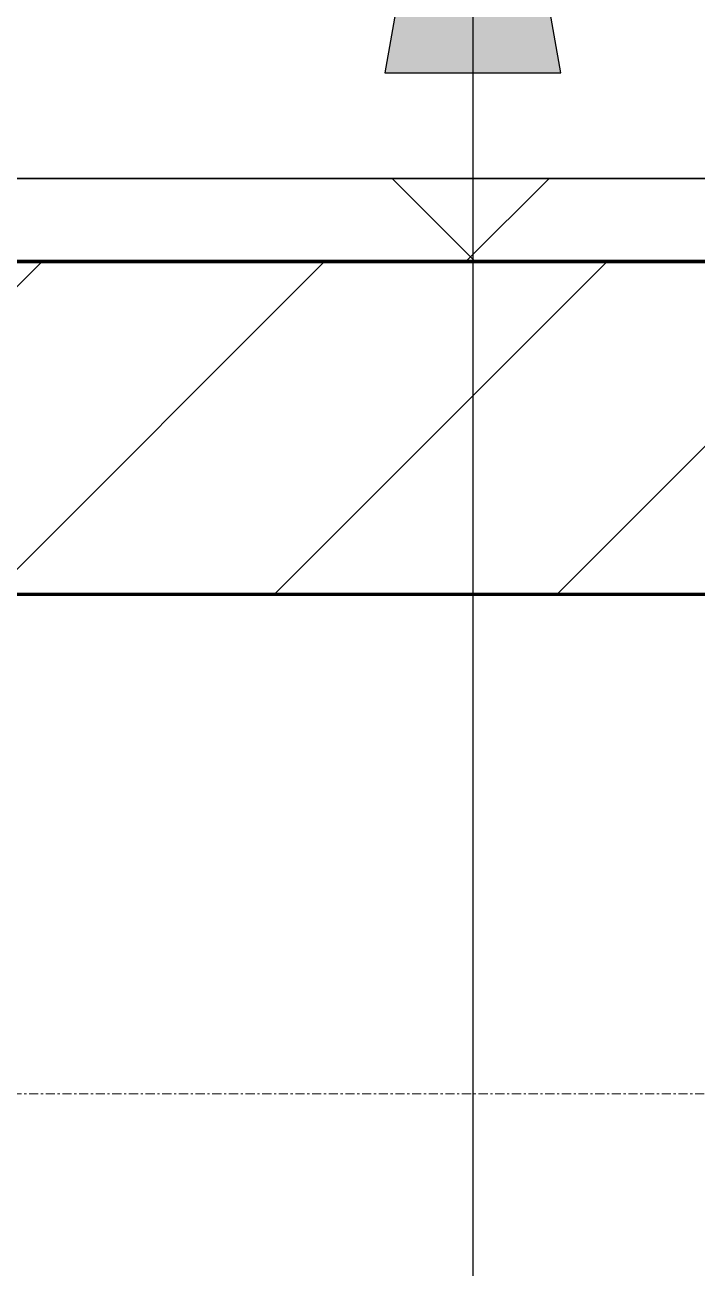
# Model space of a CAD drawing. Header units: millimetres. Extents: x -794334 to -714814, y -17806 to 22403.
# Drawn here: x -784307 to -783904, y -4426 to -3679 of the extents above; entities that cross this region are included whole.
import ezdxf
from ezdxf.xclip import XClip

# ---------------------------------------------------------------- set-up
doc = ezdxf.new("R2010")
doc.units = ezdxf.units.MM
doc.header["$XCLIPFRAME"] = 0
doc.linetypes.add('DPA_Grid _ Level 100', pattern=[10, 5.5, -1.6, 1.3, -1.6])
for name, color, linetype, lineweight in [('A-ANNO-NOTE', 3, 'Continuous', 25), ('A-GLAZ-CURT', 2, 'Continuous', 9), ('A-WALL', 5, 'Continuous', 35), ('A-WALL-FNSH', 2, 'Continuous', 35), ('A-WALL-PATT', 1, 'Continuous', 35), ('S-GRID', 251, 'Continuous', 9), ('WALL-E', 2, 'Continuous', 35)]:
    doc.layers.add(name, color=color, linetype=linetype, lineweight=lineweight)
doc.layers.add('A11_ALU.SOLID SHEET', color=2, linetype='Continuous')

# ---------------------------------------------------------------- blocks, each defined once
blk = doc.blocks.new('*U804')
at = {"layer": 'S-GRID', "linetype": 'DPA_Grid _ Level 100'}
blk.add_line((57942.91, -7900), (-14128.88, -7900), dxfattribs=at)
blk = doc.blocks.new('PPLS-PP19_Custom Tile Pattern - Custom Tile Pattern-V48-4252-01 ENLARGED CONCOURSE LEVEL - REFLECTED CEILING PLAN - SHEET 3')
at = {"layer": 'A-GLAZ-CURT'}
for p, q in [((-300, 0), (300, 0)), ((300, 0), (-300, 0)), ((195.99, 0), (213.31, 0)), ((213.31, 0), (195.99, 0)), ((230.06, 0), (300, 0)), ((-300, -50), (300, -50)), ((300, -50), (-300, -50))]:
    blk.add_line(p, q, dxfattribs=at)
for points, knots in [([(-26.88, 0), (-28.01, 0), (-36.28, 0), (-53.55, 0), (-78.2, 0), (-110.94, 0), (-130.52, 0), (-147.74, 0), (-149.07, 0)], [-8711.145794, -8711.145794, -8711.145794, -8711.145794, -8532.293389, -8073.216054, -7508.296369, -7004.680444, -6449.282163, -6277.220794, -6277.220794, -6277.220794, -6277.220794]), ([(-126.5, 0), (-122.44, 0), (-108.71, 0), (-86.68, 0), (-63.44, 0), (-54.4, 0), (-48.53, 0), (-36.3, 0), (-29.79, 0), (-26.94, 0)], [-5231.017328, -5231.017328, -5231.017328, -5231.017328, -4994.692869, -4542.524482, -4008.285538, -3689.699207, -3546.54457, -3315.260113, -3120.46695, -3120.46695, -3120.46695, -3120.46695]), ([(9.32, 0), (9.08, 0), (7.65, 0), (2.57, 0), (-12.23, 0), (-25.64, 0), (-40, 0), (-56.24, 0), (-75.59, 0), (-94, 0), (-112.01, 0), (-114.94, 0), (-115.63, 0)], [-2922.926651, -2922.926651, -2922.926651, -2922.926651, -2882.788014, -2720.818881, -2518.50168, -2125.455881, -1792.521578, -1466.981642, -1208.454564, -789.402658, -501.969187, -243.577221, -243.577221, -243.577221, -243.577221]), ([(31.18, 0), (25.97, 0), (11.99, 0), (-16.92, 0), (-47.42, 0), (-65.77, 0), (-66.37, 0), (-66.38, 0)], [-4496.803627, -4496.803627, -4496.803627, -4496.803627, -4222.080604, -3745.412743, -2981.410125, -2542.574734, -2498.224237, -2498.224237, -2498.224237, -2498.224237]), ([(-36.78, 0), (-32.43, 0), (-19.22, 0), (8.83, 0), (43.36, 0), (70.92, 0), (82.12, 0), (83.66, 0)], [-6191.144455, -6191.144455, -6191.144455, -6191.144455, -5862.463379, -5340.621928, -4573.028122, -4094.177415, -3869.465285, -3869.465285, -3869.465285, -3869.465285]), ([(-36.29, 0), (-36.29, 0), (-34.66, 0), (-29.13, 0), (-27.2, 0), (-26.77, 0)], [-9150.272121, -9150.272121, -9150.272121, -9150.272121, -9057.163041, -8919.836787, -8848.475467, -8848.475467, -8848.475467, -8848.475467]), ([(30.82, 0), (29.27, 0), (20.14, 0), (3.54, 0), (-16.58, 0), (-34.76, 0), (-36.04, 0)], [-10462.034656, -10462.034656, -10462.034656, -10462.034656, -10363.088938, -9884.23066, -9424.652049, -9182.880979, -9182.880979, -9182.880979, -9182.880979]), ([(-30.76, 0), (-30.73, 0), (-30.4, 0), (-29, 0), (-27.14, 0)], [-54176.191683, -54176.191683, -54176.191683, -54176.191683, -54157.274271, -53984.819737, -53984.819737, -53984.819737, -53984.819737]), ([(-30.52, 0), (-27.11, 0), (-17.83, 0), (5.99, 0), (22.06, 0), (37.44, 0), (45.92, 0), (57.76, 0), (64.47, 0), (72.74, 0), (75.22, 0), (76.03, 0), (76.21, 0)], [-2323.618664, -2323.618664, -2323.618664, -2323.618664, -2142.497158, -1716.209403, -1206.526904, -1089.329421, -901.315459, -753.071572, -495.328968, -421.953223, -334.951786, -290.452333, -290.452333, -290.452333, -290.452333]), ([(-13, 0), (-14.35, 0), (-17.68, 0), (-25.97, 0), (-29.52, 0), (-30.21, 0)], [-55207.591944, -55207.591944, -55207.591944, -55207.591944, -54789.006179, -54461.685999, -54290.791712, -54290.791712, -54290.791712, -54290.791712]), ([(8.33, 0), (8.19, 0), (7.18, 0), (0.32, 0), (-13.89, 0), (-24.92, 0), (-29.03, 0)], [-3574.286521, -3574.286521, -3574.286521, -3574.286521, -3526.962355, -3285.499107, -2903.012179, -2680.714891, -2680.714891, -2680.714891, -2680.714891]), ([(-28.98, 0), (-28.66, 0), (-27.39, 0), (-24.45, 0), (-22.56, 0)], [-166.548282, -166.548282, -166.548282, -166.548282, -102.06493, 0, 0, 0, 0]), ([(-28.57, 0), (-26.93, 0), (-20.29, 0), (-11.45, 0), (2.08, 0), (13.15, 0), (21.24, 0), (24.62, 0), (24.72, 0), (24.72, 0)], [-5361.429781, -5361.429781, -5361.429781, -5361.429781, -5261.36855, -5050.479954, -4785.90057, -4596.498881, -4445.288762, -4384.376941, -4376.041937, -4376.041937, -4376.041937, -4376.041937]), ([(40.22, 0), (35.23, 0), (24.1, 0), (2.64, 0), (-15.45, 0), (-24.62, 0), (-27.03, 0)], [-4066.332663, -4066.332663, -4066.332663, -4066.332663, -3766.694881, -3333.063701, -2994.501669, -2823.196133, -2823.196133, -2823.196133, -2823.196133]), ([(76.63, 0), (74.8, 0), (67.65, 0), (53.52, 0), (37, 0), (24.07, 0), (12.82, 0), (-2.9, 0), (-17.88, 0), (-25.11, 0), (-26.97, 0)], [-3095.572228, -3095.572228, -3095.572228, -3095.572228, -2950.589685, -2634.532728, -2313.748533, -2106.613311, -1925.670641, -1617.263037, -1290.787923, -1176.321396, -1176.321396, -1176.321396, -1176.321396]), ([(-26.95, 0), (-21.21, 0), (-9.74, 0), (4.23, 0), (9.64, 0), (10.14, 0), (10.18, 0)], [-3887.025958, -3887.025958, -3887.025958, -3887.025958, -3589.737505, -3285.047089, -3066.359526, -3044.715262, -3044.715262, -3044.715262, -3044.715262]), ([(-26.65, 0), (-23.01, 0), (-13.67, 0), (8.61, 0), (15.02, 0), (22.91, 0), (31, 0), (36.29, 0), (39.94, 0), (40.43, 0)], [-3113.700791, -3113.700791, -3113.700791, -3113.700791, -2864.387349, -2439.246196, -2084.094819, -1956.422387, -1818.904206, -1645.594513, -1619.124411, -1619.124411, -1619.124411, -1619.124411]), ([(-25.83, 0), (-23.41, 0), (-19.78, 0), (-15.75, 0), (-15.19, 0)], [-53946.991625, -53946.991625, -53946.991625, -53946.991625, -53749.15266, -53717.791567, -53717.791567, -53717.791567, -53717.791567]), ([(-22.56, 0), (-20.27, 0), (-17.03, 0), (-11.36, 0), (-7.66, 0), (-6.6, 0), (-6.44, 0)], [-56468.192263, -56468.192263, -56468.192263, -56468.192263, -56344.022017, -56303.229861, -56166.290093, -56124.392176, -56124.392176, -56124.392176, -56124.392176]), ([(-15.19, 0), (-13.07, 0), (7.19, 0), (28.69, 0), (40.91, 0)], [-461.142613, -461.142613, -461.142613, -461.142613, -429.606584, -391.241936, -391.241936, -391.241936, -391.241936]), ([(-6.54, 0), (-6.73, 0), (-7.2, 0), (-7.6, 0), (-7.79, 0)], [-56009.792147, -56009.792147, -56009.792147, -56009.792147, -55949.290093, -55895.192118, -55895.192118, -55895.192118, -55895.192118]), ([(-2.63, 0), (-2.47, 0), (-1.22, 0), (4.92, 0), (15.97, 0), (22.54, 0), (24.49, 0)], [-226.825321, -226.825321, -226.825321, -226.825321, -220.269177, -206.416616, -198.214427, -187.717507, -187.717507, -187.717507, -187.717507]), ([(40.92, 0), (39.27, 0), (30.89, 0), (12, 0), (3.08, 0), (-1.67, 0), (-2.25, 0)], [-312.718404, -312.718404, -312.718404, -312.718404, -307.516438, -285.83788, -246.234814, -234.646884, -234.646884, -234.646884, -234.646884]), ([(24.69, 0), (24.54, 0), (20.99, 0), (15.48, 0), (10.8, 0), (9.63, 0)], [-4368.572414, -4368.572414, -4368.572414, -4368.572414, -4306.476363, -4080.000647, -3772.857994, -3772.857994, -3772.857994, -3772.857994]), ([(18.16, 0), (19.15, 0), (24.25, 0), (25.66, 0), (26.12, 0)], [-5700.113719, -5700.113719, -5700.113719, -5700.113719, -5554.232259, -5302.431367, -5302.431367, -5302.431367, -5302.431367]), ([(108.51, 0), (106.78, 0), (102.54, 0), (92.38, 0), (85.59, 0), (74.4, 0), (62.26, 0), (51.85, 0), (43.81, 0), (29.53, 0), (20.67, 0), (18.85, 0), (18.16, 0)], [-7891.265505, -7891.265505, -7891.265505, -7891.265505, -7723.759874, -7531.75727, -7135.649961, -6924.452779, -6738.82075, -6548.303034, -6314.283804, -6135.05769, -5972.647715, -5832.674503, -5832.674503, -5832.674503, -5832.674503]), ([(27.44, 0), (27.9, 0), (29.54, 0), (38.07, 0), (53.39, 0), (71.67, 0), (84.83, 0), (86.01, 0), (92.51, 0), (94.33, 0)], [-5037.309798, -5037.309798, -5037.309798, -5037.309798, -4887.603822, -4705.298446, -4353.683244, -3960.84581, -3759.045785, -3336.541051, -2783.776468, -2783.776468, -2783.776468, -2783.776468]), ([(27.89, 0), (29.09, 0), (33.4, 0), (48.37, 0), (71.92, 0), (94.49, 0), (106.46, 0), (108.75, 0)], [-147.777612, -147.777612, -147.777612, -147.777612, -135.792042, -118.513713, -97.899267, -63.759246, -55.915853, -55.915853, -55.915853, -55.915853]), ([(136.44, 0), (121.66, 0), (86.93, 0), (51.16, 0), (31.18, 0)], [-106.750556, -106.750556, -106.750556, -106.750556, -59.610984, 0, 0, 0, 0]), ([(168.37, 0), (167.68, 0), (162.47, 0), (147.02, 0), (109.77, 0), (76.86, 0), (57.82, 0), (46.51, 0), (41.18, 0), (36.02, 0), (35.54, 0), (35.54, 0)], [-543.375029, -543.375029, -543.375029, -543.375029, -530.793311, -458.593899, -401.860199, -357.622665, -341.267687, -334.000314, -326.15566, -319.318397, -317.489778, -317.489778, -317.489778, -317.489778]), ([(36.29, 0), (37.77, 0), (48.82, 0), (64.79, 0), (95.91, 0), (124.45, 0), (132.42, 0), (134.6, 0)], [-314.598523, -314.598523, -314.598523, -314.598523, -305.899624, -287.17622, -249.500363, -194.761443, -152.241002, -152.241002, -152.241002, -152.241002]), ([(70.61, 0), (66.16, 0), (55.8, 0), (45.37, 0), (41.21, 0), (40.9, 0)], [-4647.237329, -4647.237329, -4647.237329, -4647.237329, -4326.416877, -4098.545751, -4079.97172, -4079.97172, -4079.97172, -4079.97172]), ([(40.91, 0), (44.04, 0), (51.7, 0), (58.74, 0), (61.34, 0), (61.45, 0)], [-1610.547967, -1610.547967, -1610.547967, -1610.547967, -1443.202566, -1228.752106, -1120.932285, -1120.932285, -1120.932285, -1120.932285]), ([(103.09, 0), (101.08, 0), (86.31, 0), (65.15, 0), (46.53, 0), (41.05, 0)], [-375.435014, -375.435014, -375.435014, -375.435014, -369.147452, -330.153101, -312.862512, -312.862512, -312.862512, -312.862512]), ([(53.18, 0), (53.06, 0), (52.22, 0), (47.88, 0), (43.59, 0), (42.02, 0)], [-622.740158, -622.740158, -622.740158, -622.740158, -566.066452, -360.610861, -249.096063, -249.096063, -249.096063, -249.096063]), ([(42.03, 0), (56.01, 0), (88.78, 0), (120.63, 0), (138.28, 0), (138.53, 0)], [-390.072149, -390.072149, -390.072149, -390.072149, -346.313304, -291.370682, -290.5735, -290.5735, -290.5735, -290.5735]), ([(61.47, 0), (61.47, 0), (61.21, 0), (54.61, 0), (53.71, 0), (53.56, 0)], [-1113.311073, -1113.311073, -1113.311073, -1113.311073, -1096.402191, -891.204116, -747.28819, -747.28819, -747.28819, -747.28819]), ([(76.22, 0), (75.58, 0), (73.64, 0), (71.05, 0), (70.61, 0)], [-193.634889, -193.634889, -193.634889, -193.634889, -31.537676, 0, 0, 0, 0]), ([(94.4, 0), (94.4, 0), (94.64, 0), (99.11, 0), (108.97, 0), (120.79, 0), (139.94, 0), (158.58, 0), (171.64, 0), (176.5, 0)], [-2348.345796, -2348.345796, -2348.345796, -2348.345796, -2310.419338, -2233.599744, -2052.234781, -1843.028543, -1530.39897, -1095.004608, -795.364705, -795.364705, -795.364705, -795.364705]), ([(129.02, 0), (129.02, 0), (124.41, 0), (122.35, 0), (114.96, 0), (108.04, 0), (103.09, 0)], [-35.386604, -35.386604, -35.386604, -35.386604, -31.430235, -22.807238, -15.488593, 0, 0, 0, 0]), ([(107.97, 0), (107.2, 0), (105.63, 0), (105.23, 0), (105.23, 0)], [-9006.33563, -9006.33563, -9006.33563, -9006.33563, -8966.157302, -8929.495943, -8929.495943, -8929.495943, -8929.495943]), ([(108.8, 0), (113.7, 0), (119.84, 0), (128.63, 0), (128.95, 0)], [-55.85952, -55.85952, -55.85952, -55.85952, -39.050993, -35.895543, -35.895543, -35.895543, -35.895543]), ([(114.39, 0), (114.2, 0), (112.97, 0), (110.89, 0), (108.82, 0)], [-8148.58938, -8148.58938, -8148.58938, -8148.58938, -8105.191388, -7901.109609, -7901.109609, -7901.109609, -7901.109609]), ([(157.9, 0), (156.77, 0), (151.67, 0), (143.29, 0), (134.04, 0), (126.24, 0), (118.6, 0), (114.33, 0), (112.31, 0), (109.01, 0)], [-10292.955006, -10292.955006, -10292.955006, -10292.955006, -10098.273015, -9847.788484, -9677.714971, -9567.007022, -9453.21225, -9220.200448, -9025.474586, -9025.474586, -9025.474586, -9025.474586]), ([(128.58, 0), (128.8, 0), (130.16, 0), (139.26, 0), (152.67, 0), (161.24, 0), (162.19, 0), (162.75, 0)], [-633.326174, -633.326174, -633.326174, -633.326174, -627.736123, -618.981161, -602.094757, -592.980799, -581.414464, -581.414464, -581.414464, -581.414464]), ([(137.1, 0), (136, 0), (133.64, 0), (129.87, 0), (129.11, 0)], [-670.405967, -670.405967, -670.405967, -670.405967, -651.020627, -640.742133, -640.742133, -640.742133, -640.742133]), ([(193.8, 0), (193.33, 0), (190.11, 0), (183.13, 0), (171, 0), (161.95, 0), (161.28, 0), (158.35, 0), (157.85, 0), (157.77, 0)], [-11665.349007, -11665.349007, -11665.349007, -11665.349007, -11565.880756, -11105.624034, -10839.086983, -10768.332124, -10666.779182, -10580.760289, -10550.278881, -10550.278881, -10550.278881, -10550.278881]), ([(176.68, 0), (174.11, 0), (167.71, 0), (159.34, 0), (158.33, 0), (158.3, 0)], [-153.283485, -153.283485, -153.283485, -153.283485, -143.776725, -129.632772, -123.352749, -123.352749, -123.352749, -123.352749]), ([(159.07, 0), (159.13, 0), (160.84, 0), (165.21, 0), (171.7, 0), (175.83, 0), (176.43, 0)], [-115.643202, -115.643202, -115.643202, -115.643202, -114.681583, -87.660824, -65.295536, -61.676374, -61.676374, -61.676374, -61.676374]), ([(162.75, 0), (165.4, 0), (170.91, 0), (172.61, 0), (172.61, 0)], [-111.264224, -111.264224, -111.264224, -111.264224, -56.742688, -19.085662, -19.085662, -19.085662, -19.085662]), ([(247.1, 0), (246.76, 0), (245.04, 0), (238.34, 0), (226.56, 0), (221.1, 0), (200.27, 0), (182.99, 0), (174.27, 0), (169.67, 0), (168.99, 0)], [-9649.085549, -9649.085549, -9649.085549, -9649.085549, -9581.591397, -9406.094246, -9221.510254, -9016.44624, -8717.832359, -8253.978395, -8152.463617, -8069.855175, -8069.855175, -8069.855175, -8069.855175]), ([(171.51, 0), (176.48, 0), (193.23, 0), (201.73, 0), (208.81, 0), (213.9, 0), (241.96, 0), (266.73, 0), (281.71, 0), (291.71, 0), (296.52, 0), (297.86, 0), (298.09, 0)], [-7971.819559, -7971.819559, -7971.819559, -7971.819559, -7784.112253, -7606.717214, -7289.299508, -7042.621073, -6582.165592, -6068.460911, -5766.029927, -5566.724884, -5280.360606, -5199.253518, -5199.253518, -5199.253518, -5199.253518]), ([(176.65, 0), (179.93, 0), (187.41, 0), (208.82, 0), (219.42, 0), (230.06, 0)], [-61.227177, -61.227177, -61.227177, -61.227177, -41.623857, -24.459831, 0, 0, 0, 0]), ([(176.67, 0), (180.76, 0), (189.46, 0), (201.08, 0), (207.47, 0), (213.96, 0), (215.11, 0)], [-250.602021, -250.602021, -250.602021, -250.602021, -237.955587, -223.92608, -215.862851, -208.75215, -208.75215, -208.75215, -208.75215]), ([(176.68, 0), (180.92, 0), (188.3, 0), (193.62, 0), (194.69, 0), (194.79, 0)], [-791.663793, -791.663793, -791.663793, -791.663793, -529.74427, -295.064701, -265.121568, -265.121568, -265.121568, -265.121568]), ([(300, 0), (286.53, 0), (254.22, 0), (210.58, 0), (186.51, 0), (177.41, 0)], [-285.253232, -285.253232, -285.253232, -285.253232, -244.693688, -187.987675, -154.190936, -154.190936, -154.190936, -154.190936]), ([(215.22, 0), (214.62, 0), (210.55, 0), (203.98, 0), (190.31, 0), (180.83, 0), (177.83, 0)], [-203.825446, -203.825446, -203.825446, -203.825446, -198.527383, -184.406837, -162.427601, -152.286816, -152.286816, -152.286816, -152.286816]), ([(300, 0), (288.22, 0), (262, 0), (230.43, 0), (219.94, 0), (219.02, 0)], [-12528.858583, -12528.858583, -12528.858583, -12528.858583, -11905.454923, -11162.864862, -10856.732305, -10856.732305, -10856.732305, -10856.732305]), ([(219.9, 0), (220.86, 0), (227.84, 0), (242.06, 0), (246.54, 0), (246.96, 0)], [-10670.940496, -10670.940496, -10670.940496, -10670.940496, -10511.382485, -9925.173265, -9834.877357, -9834.877357, -9834.877357, -9834.877357]), ([(284.76, 0), (284.76, 0), (285.09, 0), (287.47, 0), (293.59, 0), (297.76, 0), (300, 0)], [-4110.630118, -4110.630118, -4110.630118, -4110.630118, -4053.389046, -3959.664717, -3862.421465, -3746.95702, -3746.95702, -3746.95702, -3746.95702]), ([(297.38, 0), (295.84, 0), (291.62, 0), (285.38, 0), (284.87, 0)], [-4803.172655, -4803.172655, -4803.172655, -4803.172655, -4358.271401, -4143.037883, -4143.037883, -4143.037883, -4143.037883])]:
    blk.add_open_spline(points, degree=3, knots=knots, dxfattribs=at)
for points in [[(24.49, 0), (25.23, 0), (25.72, 0), (26.04, 0)], [(40.95, 0), (37.75, 0), (34.32, 0), (30.82, 0)], [(80.35, 0), (79.57, 0), (78.27, 0), (76.63, 0)], [(84.06, 0), (83.48, 0), (82.41, 0), (81.72, 0)], [(105.26, 0), (105.47, 0), (106.62, 0), (107.76, 0)], [(108.94, 0), (111.62, 0), (112.7, 0), (113.59, 0)], [(168.74, 0), (168.74, 0), (169.81, 0), (171.51, 0)], [(176.67, 0), (174.29, 0), (171.89, 0), (169.49, 0)], [(172.07, 0), (173.57, 0), (175.08, 0), (176.6, 0)], [(195.11, 0), (194.91, 0), (194.44, 0), (193.8, 0)]]:
    blk.add_open_spline(points, degree=3, dxfattribs=at)
blk = doc.blocks.new('PPLS-PP19_Custom Tile Pattern - Custom Tile Pattern-V49-4252-01 ENLARGED CONCOURSE LEVEL - REFLECTED CEILING PLAN - SHEET 3')
at = {"layer": 'A-GLAZ-CURT'}
for p, q in [((-300, 0), (300, 0)), ((300, 0), (-300, 0)), ((-293.07, 0), (-287.6, 0)), ((-287.6, 0), (-293.07, 0)), ((-287, 0), (-275.75, 0)), ((-275.75, 0), (-287, 0)), ((-300, -50), (300, -50)), ((300, -50), (-300, -50))]:
    blk.add_line(p, q, dxfattribs=at)
at = {"layer": 'A-GLAZ-CURT', "flags": 128}
for points in [[(-300, 0), (-291.56, 0), (-283.3, 0), (-275.2, 0), (-267.26, 0), (-259.45, 0), (-251.77, 0), (-244.2, 0), (-236.74, 0), (-229.36, 0), (-222.06, 0)], [(-222.63, 0), (-229.72, 0), (-236.97, 0), (-244.39, 0), (-251.96, 0), (-259.67, 0), (-267.51, 0), (-275.48, 0), (-283.55, 0), (-291.73, 0), (-300, 0)]]:
    blk.add_lwpolyline(points, dxfattribs=at)
at = {"layer": 'A-GLAZ-CURT'}
blk.add_open_spline([(-300, 0), (-295.85, 0), (-291.72, 0), (-287.63, 0)], degree=3, dxfattribs=at)
for points, knots in [([(-152.67, 0), (-171.19, 0), (-210.79, 0), (-262.56, 0), (-294.48, 0), (-300, 0)], [-16636.165947, -16636.165947, -16636.165947, -16636.165947, -15131.813646, -13729.592194, -13439.944408, -13439.944408, -13439.944408, -13439.944408]), ([(-287.57, 0), (-276.56, 0), (-233.37, 0), (-189.2, 0), (-159.39, 0), (-151.8, 0)], [-5100.249099, -5100.249099, -5100.249099, -5100.249099, -4502.809032, -2700.551212, -2019.520747, -2019.520747, -2019.520747, -2019.520747]), ([(-137.88, 0), (-140.56, 0), (-147.66, 0), (-147.69, 0), (-158.72, 0), (-174.02, 0), (-185.59, 0), (-209.77, 0), (-232.01, 0), (-255.22, 0), (-262.59, 0), (-264.9, 0), (-265.4, 0)], [-3187.727384, -3187.727384, -3187.727384, -3187.727384, -2919.378265, -2477.344047, -2237.412286, -2029.680487, -1755.085331, -1400.429864, -858.079193, -543.655514, -208.940337, 0, 0, 0, 0]), ([(-258.6, 0), (-257.91, 0), (-254.26, 0), (-241.25, 0), (-225.99, 0), (-213.1, 0), (-200.2, 0), (-185.8, 0), (-171.77, 0), (-158.7, 0), (-157.22, 0)], [-5722.54675, -5722.54675, -5722.54675, -5722.54675, -5657.471696, -5413.335975, -5017.494783, -4832.723979, -4666.091899, -4349.945572, -4000.813434, -3840.635403, -3840.635403, -3840.635403, -3840.635403]), ([(-133.82, 0), (-135.51, 0), (-137.8, 0), (-149.31, 0), (-162.01, 0), (-177.91, 0), (-199.46, 0), (-216.65, 0), (-231.26, 0), (-233.46, 0), (-234, 0)], [-2731.647847, -2731.647847, -2731.647847, -2731.647847, -2418.507304, -2308.929706, -2113.765672, -1763.376603, -1422.553702, -978.033455, -846.069444, -682.911962, -682.911962, -682.911962, -682.911962]), ([(-233.49, 0), (-233.44, 0), (-232.38, 0), (-230.74, 0), (-225.3, 0), (-223.63, 0)], [-455.274641, -455.274641, -455.274641, -455.274641, -440.605512, -119.536984, 0, 0, 0, 0])]:
    blk.add_open_spline(points, degree=3, knots=knots, dxfattribs=at)
blk = doc.blocks.new('*U1029')
at = {"layer": 'A-GLAZ-CURT'}
for name, p in [('PPLS-PP19_Custom Tile Pattern - Custom Tile Pattern-V48-4252-01 ENLARGED CONCOURSE LEVEL - REFLECTED CEILING PLAN - SHEET 3', (-5397.63, -7350)), ('PPLS-PP19_Custom Tile Pattern - Custom Tile Pattern-V49-4252-01 ENLARGED CONCOURSE LEVEL - REFLECTED CEILING PLAN - SHEET 3', (-4797.63, -7350))]:
    blk.add_blockref(name, p, dxfattribs=at)
blk = doc.blocks.new('*U1630')
blk.add_lwpolyline([(22690, -750), (19166.45, -750), (19116.45, -700), (18966.44, -550), (-101025.39, -550), (-101025.39, -6704.96), (-96300, -6704.96), (-96300, -7350), (-94497.63, -7350), (17250, -7350), (17250, -6849.96), (18300, -6849.96), (22690, -6849.96)], close=True)

msp = doc.modelspace()

# ---------------------------------------------------------------- block references
at = {"layer": 'A11_ALU.SOLID SHEET'}
ref = msp.add_blockref('*U1630', (-744681.24, 3579.02), dxfattribs=at)
XClip(ref).set_block_clipping_path([(-45802.4668593339, -9620.0029952967), (23702.8690583039, 10334.9999958097)])

# ---------------------------------------------------------------- next in the draw order: hatches: boundary and pattern name
at = {"layer": 'A-ANNO-NOTE'}
msp.add_hatch(color=256, dxfattribs=at).paths.add_polyline_path([(-784038.45, -3407.68), (-784091.35, -3707.68), (-783985.56, -3707.68)])
at = {"layer": 'A-WALL-PATT', "lineweight": 9}
h = msp.add_hatch(dxfattribs=at)
h.set_pattern_fill('FP_5', color=256, style=0, pattern_type=2)
h.set_pattern_definition([(45, (0, 0), (-212.13203, 212.13203), []), (135, (0, 0), (-212.13203, -212.13203), [])])
h.paths.add_polyline_path([(-727630.24, -3820.98), (-727382.37, -3820.98), (-727382.37, -3770.98), (-790483.7, -3770.98), (-790483.7, -3820.98), (-727766, -3820.98)])
h = msp.add_hatch(dxfattribs=at)
h.set_pattern_fill('FP_2', color=256, style=0, pattern_type=2)
h.set_pattern_definition([(45, (0, 0), (-84.852814, 84.852814), [])])
h.paths.add_polyline_path([(-727382.37, -4020.98), (-727382.37, -3820.98), (-790483.7, -3820.98), (-790483.7, -4020.98), (-727494.49, -4020.98)])

# ---------------------------------------------------------------- next in the draw order: linework, layer by layer
at = {"layer": 'A-ANNO-NOTE'}
for p, q in [((-784038.45, -3407.68), (-784091.35, -3707.68)), ((-783985.56, -3707.68), (-784038.45, -3407.68)), ((-784038.45, -3407.68), (-784038.45, -11205.22)), ((-784091.35, -3707.68), (-783985.56, -3707.68))]:
    msp.add_line(p, q, dxfattribs=at)
at = {"layer": 'A-WALL', "color": 7, "lineweight": 70}
for p, q in [((-785180, -3820.98), (-783980, -3820.98)), ((-783980, -3820.98), (-785180, -3820.98)), ((-783980, -3820.98), (-781580, -3820.98)), ((-781580, -3820.98), (-783980, -3820.98)), ((-783980, -4020.98), (-785180, -4020.98)), ((-781580, -4020.98), (-783980, -4020.98))]:
    msp.add_line(p, q, dxfattribs=at)
at = {"layer": 'A-WALL-FNSH', "color": 250}
for p, q in [((-785180, -3770.98), (-783980, -3770.98)), ((-783980, -3770.98), (-781580, -3770.98))]:
    msp.add_line(p, q, dxfattribs=at)
at = {"layer": 'WALL-E'}
for p, q in [((-727382.37, -4020.98), (-790483.7, -4020.98)), ((-790483.7, -4020.98), (-727382.37, -4020.98))]:
    msp.add_line(p, q, dxfattribs=at)

# ---------------------------------------------------------------- next in the draw order: block references
for name in ['*U804', '*U1029']:
    msp.add_blockref(name, (-778882.37, 3579.02))

doc.saveas('drawing.dxf')
